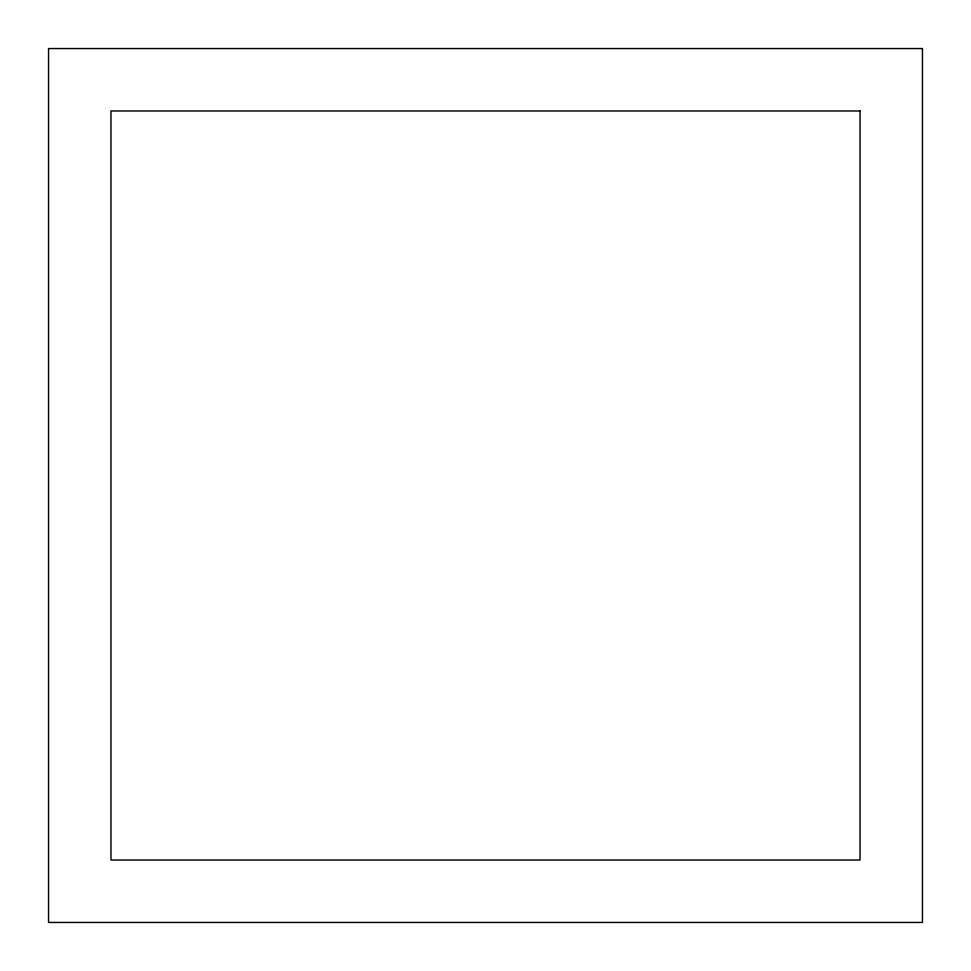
<?xml version="1.0" encoding="UTF-8"?>
<svg xmlns="http://www.w3.org/2000/svg" width="971" height="971" viewBox="0 0 971 971"><rect width="100%" height="100%" fill="white"/><g stroke="black" fill="none" stroke-linecap="round" stroke-linejoin="round"><path stroke-width="1.46" d="M922.45 48.55L48.55 48.55L48.55 922.45L922.45 922.45L922.45 48.55M860.027 110.973L110.973 110.973L110.973 860.027L860.027 860.027L860.027 110.973"/></g></svg>
